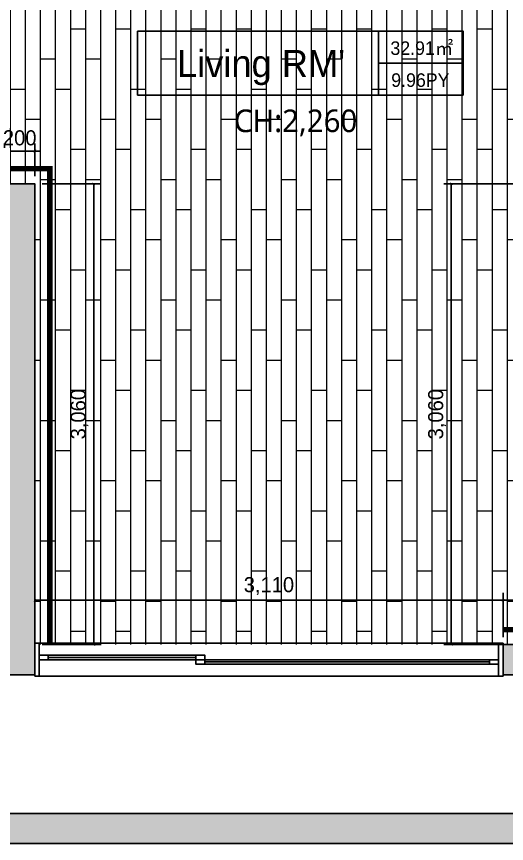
# Model space of a CAD drawing. Header units: millimetres. Extents: x 0 to 400063, y 963 to 238763.
# Drawn here: x 52382 to 55635, y 150373 to 155863 of the extents above; entities that cross this region are included whole.
import ezdxf
from ezdxf.enums import TextEntityAlignment as Align

# ---------------------------------------------------------------- set-up
doc = ezdxf.new("R2010")
doc.units = ezdxf.units.MM
doc.header["$LTSCALE"] = 40
doc.header["$PDMODE"] = 34
doc.linetypes.add('HID', pattern=[2.3, 1.5, -0.8])
doc.layers.get('Defpoints').update_dxf_attribs({"color": 249})
doc.layers.add('.', color=7, linetype='Continuous', lineweight=13)
for name, color, linetype in [('07 dim wal', 5, 'Continuous'), ('2sec', 2, 'Continuous'), ('3TI-CE-LIGHT', 6, 'Continuous'), ('GPG-TEXT', 3, 'Continuous'), ('SOL253', 253, 'Continuous'), ('TEXT', 4, 'Continuous'), ('도면층4', 4, 'Continuous'), ('도면층5', 5, 'Continuous')]:
    doc.layers.add(name, color=color, linetype=linetype)
doc.styles.add('GHS', font='stylu.ttf')
doc.styles.add('HY울릉도L', font='HYWULM.TTF')
doc.styles.add('마감재', font='stylu.ttf')
doc.styles.add('스타일1', font='malgunsl.ttf')
doc.dimstyles.new('Copy of DIM-60', dxfattribs={"dimscale": 50, "dimtxt": 2, "dimasz": 0.7, "dimexe": 1, "dimexo": 1, "dimgap": 0.7, "dimtad": 1, "dimdec": 0, "dimzin": 1, "dimdsep": 46, "dimlunit": 6, "dimtxsty": '마감재', "dimblk": 'ARCHTICK', "dimcen": -0.09, "dimclrd": 256, "dimclre": 256, "dimclrt": 3, "dimadec": 0, "dimazin": 0, "dimtfac": 1, "dimtdec": 0, "dimtix": 1, "dimtmove": 2, "dimatfit": 0, "dimldrblk": 'ARCHTICK', "dimfxl": 0, "dimtolj": 1, "dimtzin": 0, "dimarcsym": 0})

# ---------------------------------------------------------------- blocks, each defined once
blk = doc.blocks.new('_ARCHTICK')
at = {"color": 0, "linetype": 'ByBlock', "const_width": 0.075}
blk.add_lwpolyline([(-0.25, -0.25), (0.25, 0.25)], dxfattribs=at)
blk = doc.blocks.new('*D394')
at = {"layer": '07 dim wal', "lineweight": -2}
for p, q in [((55962.5, 154752.5), (55218.4, 154752.5)), ((55268.4, 154752.5), (55268.4, 151692.5)), ((55962.5, 151692.5), (55218.4, 151692.5))]:
    blk.add_line(p, q, dxfattribs=at)
at = {"layer": 'Defpoints', "color": 0}
for p in [(56012.5, 154752.5), (55268.4, 151692.5), (56012.5, 151692.5)]:
    blk.add_point(p, dxfattribs=at)
at = {"layer": '07 dim wal', "lineweight": -2, "xscale": 35, "yscale": 35, "zscale": 35}
for p, rotation in [((55268.4, 154752.5), 90), ((55268.4, 151692.5), 270)]:
    blk.add_blockref('_ARCHTICK', p, dxfattribs=dict(at, rotation=rotation))
at = {"layer": '07 dim wal', "color": 3, "insert": (55174.1, 153222.5), "char_height": 100, "attachment_point": 5, "rotation": 90, "style": '마감재'}
blk.add_mtext('\\A1;3,060', dxfattribs=at)
blk = doc.blocks.new('*D395')
at = {"layer": '07 dim wal', "lineweight": -2}
for p, q in [((55612.5, 151742.5), (55612.5, 152037.2)), ((56012.5, 151742.5), (56012.5, 152037.2)), ((55612.5, 151987.2), (56012.5, 151987.2))]:
    blk.add_line(p, q, dxfattribs=at)
at = {"layer": 'Defpoints', "color": 0}
for p in [(56012.5, 151987.2), (55612.5, 151692.5), (56012.5, 151692.5)]:
    blk.add_point(p, dxfattribs=at)
at = {"layer": '07 dim wal', "lineweight": -2, "xscale": 35, "yscale": 35, "zscale": 35, "rotation": 180}
blk.add_blockref('_ARCHTICK', (55612.5, 151987.2), dxfattribs=at)
at = {"layer": '07 dim wal', "lineweight": -2, "xscale": 35, "yscale": 35, "zscale": 35}
blk.add_blockref('_ARCHTICK', (56012.5, 151987.2), dxfattribs=at)
at = {"layer": '07 dim wal', "color": 3, "insert": (55812.5, 152074.8), "char_height": 100, "attachment_point": 5, "style": '마감재'}
blk.add_mtext('\\A1;400', dxfattribs=at)
blk = doc.blocks.new('*D396')
at = {"layer": '07 dim wal', "lineweight": -2}
for p, q in [((52502.5, 151742.5), (52502.5, 152037.2)), ((55612.5, 151742.5), (55612.5, 152037.2)), ((55612.5, 151987.2), (52502.5, 151987.2))]:
    blk.add_line(p, q, dxfattribs=at)
at = {"layer": 'Defpoints', "color": 0}
for p in [(52502.5, 151987.2), (52502.5, 151692.5), (55612.5, 151692.5)]:
    blk.add_point(p, dxfattribs=at)
at = {"layer": '07 dim wal', "lineweight": -2, "xscale": 35, "yscale": 35, "zscale": 35, "rotation": 180}
blk.add_blockref('_ARCHTICK', (52502.5, 151987.2), dxfattribs=at)
at = {"layer": '07 dim wal', "lineweight": -2, "xscale": 35, "yscale": 35, "zscale": 35}
blk.add_blockref('_ARCHTICK', (55612.5, 151987.2), dxfattribs=at)
at = {"layer": '07 dim wal', "color": 3, "insert": (54057.5, 152081.5), "char_height": 100, "attachment_point": 5, "style": '마감재'}
blk.add_mtext('\\A1;3,110', dxfattribs=at)
blk = doc.blocks.new('*D397')
at = {"layer": '07 dim wal', "lineweight": -2}
for p, q in [((52552.5, 154752.5), (52944.3, 154752.5)), ((52894.3, 151692.5), (52894.3, 154752.5)), ((52552.5, 151692.5), (52944.3, 151692.5))]:
    blk.add_line(p, q, dxfattribs=at)
at = {"layer": 'Defpoints', "color": 0}
for p in [(52502.5, 154752.5), (52894.3, 154752.5), (52502.5, 151692.5)]:
    blk.add_point(p, dxfattribs=at)
at = {"layer": '07 dim wal', "lineweight": -2, "xscale": 35, "yscale": 35, "zscale": 35}
for p, rotation in [((52894.3, 154752.5), 90), ((52894.3, 151692.5), 270)]:
    blk.add_blockref('_ARCHTICK', p, dxfattribs=dict(at, rotation=rotation))
at = {"layer": '07 dim wal', "color": 3, "insert": (52799.9, 153222.5), "char_height": 100, "attachment_point": 5, "rotation": 90, "style": '마감재'}
blk.add_mtext('\\A1;3,060', dxfattribs=at)
blk = doc.blocks.new('*D398')
at = {"layer": '07 dim wal', "lineweight": -2}
for p, q in [((52302.5, 154802.5), (52302.5, 155019.8)), ((52502.5, 154802.5), (52502.5, 155019.8)), ((52302.5, 154969.8), (52267.5, 154969.8)), ((52502.5, 154969.8), (52302.5, 154969.8)), ((52502.5, 154969.8), (52537.5, 154969.8))]:
    blk.add_line(p, q, dxfattribs=at)
at = {"layer": 'Defpoints', "color": 0}
for p in [(52302.5, 154969.8), (52302.5, 154752.5), (52502.5, 154752.5)]:
    blk.add_point(p, dxfattribs=at)
at = {"layer": '07 dim wal', "lineweight": -2, "xscale": 35, "yscale": 35, "zscale": 35}
blk.add_blockref('_ARCHTICK', (52302.5, 154969.8), dxfattribs=at)
at = {"layer": '07 dim wal', "lineweight": -2, "xscale": 35, "yscale": 35, "zscale": 35, "rotation": 180}
blk.add_blockref('_ARCHTICK', (52502.5, 154969.8), dxfattribs=at)
at = {"layer": '07 dim wal', "color": 3, "insert": (52402.5, 155056.6), "char_height": 100, "attachment_point": 5, "style": '마감재'}
blk.add_mtext('\\A1;200', dxfattribs=at)

msp = doc.modelspace()

# ---------------------------------------------------------------- hatches: boundary and pattern name
at = {"layer": '.'}
h = msp.add_hatch(color=251, dxfattribs=at)
h.dxf.hatch_style = 1
h.paths.add_polyline_path([(49092.5, 159922.5), (49592.5, 159922.5), (49592.5, 160122.5), (49092.5, 160122.5), (49092.5, 161322.5), (59252.5, 161322.5), (59252.5, 160122.5), (58352.5, 160122.5), (58352.5, 159922.5), (59252.5, 159922.5), (59252.5, 156662.5), (58412.5, 156662.5), (58412.5, 156462.5), (59107.5, 156462.5), (59107.5, 155017.5), (57622.5, 155017.5), (57622.5, 156662.5), (56672.5, 156662.5), (56672.5, 156462.5), (57422.5, 156462.5), (57422.5, 154752.5), (57212.5, 154752.5), (57212.5, 154552.5), (59192.5, 154552.5), (59192.5, 151752.5), (59192.5, 151552.5), (59192.5, 150572.5), (56212.5, 150572.5), (56212.5, 151552.5), (56212.5, 151752.5), (56212.5, 154752.5), (56012.5, 154752.5), (56012.5, 151692.5), (55612.5, 151692.5), (55612.5, 151492.5), (56012.5, 151492.5), (56012.5, 150572.5), (49892.5, 150572.5), (49892.5, 151492.5), (52502.5, 151492.5), (52502.5, 154752.5), (52302.5, 154752.5), (52302.5, 151692.5), (49892.5, 151692.5), (49892.5, 152602.5), (49692.5, 152602.5), (49692.5, 151492.5), (49692.5, 150372.5), (56212.5, 150372.5), (59452.5, 150372.5), (59452.5, 151552.5), (59452.5, 161522.5), (48892.5, 161522.5), (48892.5, 153602.5), (50892.5, 153602.5), (50892.5, 154952.5), (50692.5, 154952.5), (50692.5, 153802.5), (49832.5, 153802.5), (49832.5, 154292.5), (49172.5, 154292.5), (49172.5, 155762.5), (50892.5, 155762.5), (50892.5, 156462.5), (50992.5, 156462.5), (50992.5, 156662.5), (50612.5, 156662.5), (50612.5, 155962.5), (49092.5, 155962.5)])
h.paths.add_polyline_path([(49172.5, 154092.5), (49632.5, 154092.5), (49632.5, 153802.5), (49172.5, 153802.5)], flags=16)
h.paths.add_polyline_path([(52292.5, 159922.5), (53592.5, 159922.5), (53592.5, 160122.5), (51592.5, 160122.5), (51592.5, 159922.5), (52092.5, 159922.5), (52092.5, 156662.5), (51992.5, 156662.5), (51992.5, 156462.5), (52292.5, 156462.5)], flags=17)
h.paths.add_polyline_path([(55672.5, 159922.5), (55672.5, 160122.5), (55472.5, 160122.5), (55472.5, 159922.5), (55472.5, 156462.5), (55672.5, 156462.5)], flags=17)
h = msp.add_hatch(dxfattribs=at)
h.set_pattern_fill('WOODS_BOARD_WIDE', color=251, scale=50, angle=90, pattern_type=2)
h.set_pattern_definition([(90, (-37158.85, 14579.06), (-100, 6e-15), []), (180, (-37158.85, 14579.06), (-200, -200), [100, -700]), (180, (-37258.85, 14979.06), (-200, -200), [100, -700])])
h.paths.add_polyline_path([(57422.5, 156462.5), (55472.5, 156462.5), (55472.5, 159922.5), (52292.5, 159922.5), (52292.5, 156462.5), (50892.5, 156462.5), (50892.5, 154752.5), (52502.5, 154752.5), (52502.5, 151692.5), (56012.5, 151692.5), (56012.5, 154752.5), (57422.5, 154752.5)])

# ---------------------------------------------------------------- linework, layer by layer
at = {"layer": '2sec'}
for points in [[(56212.5, 150372.5), (49692.5, 150372.5), (49692.5, 151492.5), (49692.5, 152602.5), (49892.5, 152602.5), (49892.5, 151692.5), (52302.5, 151692.5), (52302.5, 154752.5), (52502.5, 154752.5), (52502.5, 151492.5), (49892.5, 151492.5), (49892.5, 150572.5), (56012.5, 150572.5)], [(56012.5, 151492.5), (55612.5, 151492.5), (55612.5, 151692.5), (56012.5, 151692.5)]]:
    msp.add_lwpolyline(points, dxfattribs=at)
at = {"layer": '3TI-CE-LIGHT', "color": 1, "linetype": 'HID', "const_width": 36}
for points in [[(55612.5, 151792.5), (55912.5, 151792.5), (55912.5, 154852.5), (57322.5, 154852.5), (57322.5, 156362.5), (55372.5, 156362.5), (55372.5, 159912.5)], [(52392.5, 157792.5), (52392.5, 156362.5), (50992.5, 156362.5), (50992.5, 154852.5), (52602.5, 154852.5), (52602.5, 151702.5)]]:
    msp.add_lwpolyline(points, dxfattribs=at)
at = {"layer": 'SOL253'}
for p, q in [((54784.9, 155341.4), (54784.9, 155765.9)), ((54784.9, 155553.6), (55346.9, 155553.6))]:
    msp.add_line(p, q, dxfattribs=at)
msp.add_lwpolyline([(53184.9, 155765.9), (55346.9, 155765.9), (55346.9, 155341.4), (53184.9, 155341.4)], close=True, dxfattribs=at)
at = {"layer": '도면층4'}
for p, q in [((55612.5, 151702.5), (52502.5, 151702.5)), ((52502.5, 151702.5), (52502.5, 151482.5)), ((52532.5, 151702.5), (52532.5, 151482.5)), ((55582.5, 151482.5), (55582.5, 151702.5)), ((55612.5, 151482.5), (55612.5, 151702.5)), ((52592.5, 151607.5), (53572.5, 151607.5)), ((53632.5, 151577.5), (55522.5, 151577.5)), ((52502.5, 151482.5), (55612.5, 151482.5))]:
    msp.add_line(p, q, dxfattribs=at)
for points in [[(52532.5, 151622.5), (52532.5, 151592.5), (52592.5, 151592.5), (52592.5, 151622.5)], [(53572.5, 151622.5), (53572.5, 151592.5), (53632.5, 151592.5), (53632.5, 151622.5)], [(53572.5, 151592.5), (53572.5, 151562.5), (53632.5, 151562.5), (53632.5, 151592.5)], [(55522.5, 151592.5), (55522.5, 151562.5), (55582.5, 151562.5), (55582.5, 151592.5)]]:
    msp.add_lwpolyline(points, close=True, dxfattribs=at)
at = {"layer": '도면층5'}
for p, q in [((53572.5, 151622.5), (52592.5, 151622.5)), ((53572.5, 151592.5), (52592.5, 151592.5)), ((55522.5, 151592.5), (53632.5, 151592.5)), ((55522.5, 151562.5), (53632.5, 151562.5))]:
    msp.add_line(p, q, dxfattribs=at)

# ---------------------------------------------------------------- texts
at = {"layer": 'GPG-TEXT'}
for s, height, style, p in [('32.91㎡', 90, 'HY울릉도L', (55073.1, 155607.7)), ("Living RM'", 180, 'GHS', (54005.4, 155460.3)), ('9.96PY', 90, 'HY울릉도L', (55063, 155395.5))]:
    msp.add_text(s, height=height, dxfattribs=dict(at, style=style)).set_placement(p, align=Align.CENTER)
at = {"layer": 'TEXT', "style": '스타일1'}
msp.add_text('CH:2,260', height=150, dxfattribs=at).set_placement((53824.5, 155095.3))

# ---------------------------------------------------------------- dimensions: what is measured, and where the dimension line sits
at = {"layer": '07 dim wal'}
for base, p1, p2, picture, middle in [((52302.5, 154969.8), (52502.5, 154752.5), (52302.5, 154752.5), '*D398', (52402.5, 155056.6)), ((52502.5, 151987.2), (55612.5, 151692.5), (52502.5, 151692.5), '*D396', (54057.5, 152081.5)), ((56012.5, 151987.2), (55612.5, 151692.5), (56012.5, 151692.5), '*D395', (55812.5, 152074.8))]:
    dim = msp.add_linear_dim(base=base, p1=p1, p2=p2, dimstyle='Copy of DIM-60', dxfattribs=at)
    dim.commit()
    dim.dimension.update_dxf_attribs({"geometry": picture, "text_midpoint": middle})
for base, p1, p2, picture, middle in [((52894.3, 154752.5), (52502.5, 151692.5), (52502.5, 154752.5), '*D397', (52799.9, 153222.5)), ((55268.4, 151692.5), (56012.5, 154752.5), (56012.5, 151692.5), '*D394', (55174.1, 153222.5))]:
    dim = msp.add_linear_dim(base=base, p1=p1, p2=p2, angle=90, dimstyle='Copy of DIM-60', dxfattribs=at)
    dim.commit()
    dim.dimension.update_dxf_attribs({"geometry": picture, "text_midpoint": middle})

doc.saveas('drawing.dxf')
